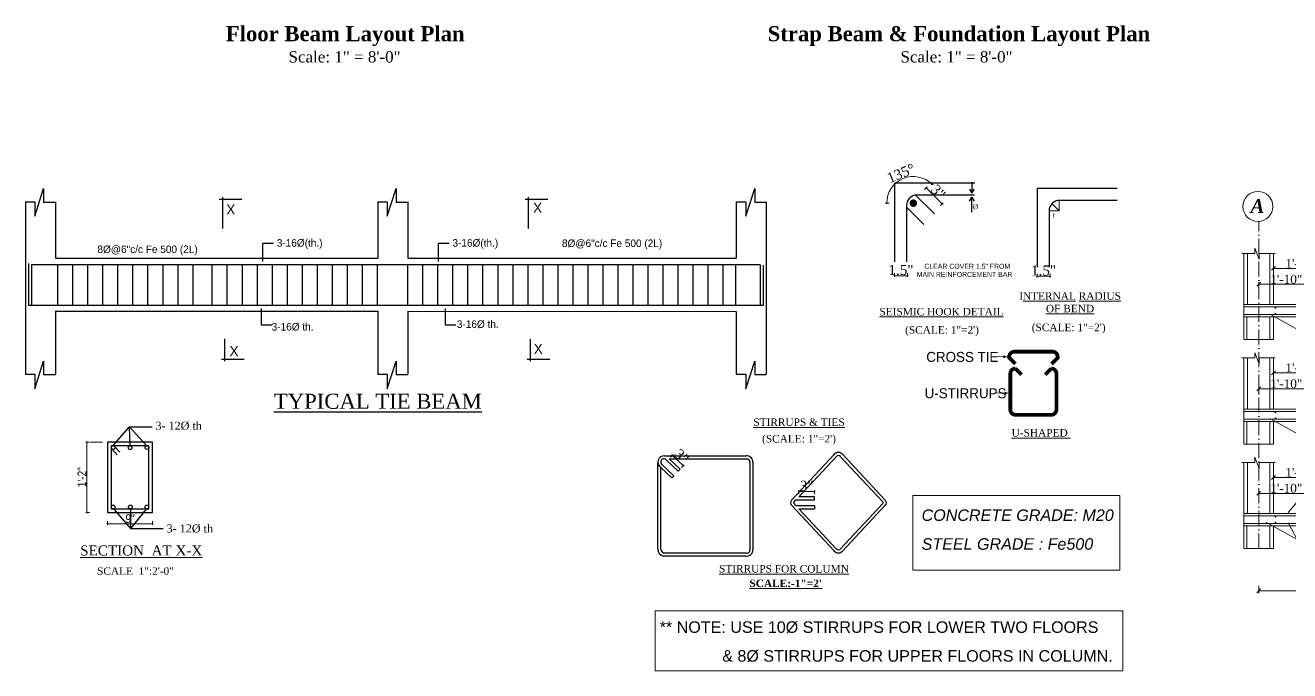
# Model space of a CAD drawing. Header units: inches. Extents: x 2681 to 17714, y 9074 to 11852.
# Drawn here: x 6867 to 7877, y 10131 to 10646 of the extents above; entities that cross this region are included whole.
import ezdxf
from ezdxf.enums import TextEntityAlignment as Align

# ---------------------------------------------------------------- set-up
doc = ezdxf.new("R2010")
doc.units = ezdxf.units.IN
doc.header["$MEASUREMENT"] = 0
doc.linetypes.add('ACAD_ISO10W100', pattern=[18, 12, -3, 0, -3])
for name, color, linetype, lineweight in [('1', 7, 'Continuous', 13), ('18', 20, 'Continuous', 15), ('A-Gridtag', 2, 'Continuous', 13), ('ar', 84, 'Continuous', 5), ('basic', 44, 'Continuous', 5), ('CL', 30, 'ACAD_ISO10W100', 13), ('dim', 172, 'Continuous', 9), ('dimen', 72, 'Continuous', 9), ('DIMENSION', 5, 'Continuous', 13), ('Door+window', 151, 'Continuous', 25), ('hatch', 252, 'Continuous', 0), ('Main Bars', 254, 'Continuous', 30), ('ns_TEXT', 7, 'Continuous', 13), ('REINFORECMENT', 240, 'Continuous', 18), ('SLAB LINE', 47, 'Continuous', 18), ('stirrups', 7, 'Continuous', 25), ('Text', 7, 'Continuous', 13), ('TEXTT', 7, 'Continuous', 25)]:
    doc.layers.add(name, color=color, linetype=linetype, lineweight=lineweight)
doc.layers.add('TIE', color=240, linetype='Continuous')
doc.styles.add('2 INCH', font='times.ttf', dxfattribs={"width": 0.8, "height": 6})
doc.styles.add('Attic', font='ARIALN.TTF')
doc.styles.add('samar', font='times.ttf')
doc.styles.get("Standard").update_dxf_attribs({"font": 'arial.ttf'})
doc.styles.add('Text', font='BKANT.TTF', dxfattribs={"height": 8})
doc.dimstyles.new('1-24in96', dxfattribs={"dimtxt": 10, "dimasz": 1, "dimexe": 1, "dimexo": 1, "dimgap": 0.5, "dimtad": 1, "dimdec": 0, "dimlfac": 0.25, "dimzin": 3, "dimdsep": 46, "dimlunit": 4, "dimtxsty": 'samar', "dimblk": 'OBLIQUE', "dimcen": 0.09, "dimclrd": 256, "dimclre": 256, "dimadec": 0, "dimazin": 0, "dimtfac": 1, "dimtdec": 0, "dimtix": 1, "dimtmove": 1, "dimatfit": 2, "dimldrblk": 'Arrow 1', "dimfxl": 2, "dimfxlon": 1, "dimtolj": 1, "dimtzin": 0, "dimlwd": 13, "dimlwe": 13, "dimarcsym": 0})
doc.dimstyles.new('1-24in96(SMALL)', dxfattribs={"dimtxt": 8, "dimasz": 1, "dimexe": 1, "dimexo": 1, "dimgap": 0.5, "dimtad": 1, "dimdec": 0, "dimlfac": 0.25, "dimzin": 3, "dimdsep": 46, "dimlunit": 4, "dimtxsty": 'samar', "dimblk": 'OBLIQUE', "dimcen": 0.09, "dimclrd": 256, "dimclre": 256, "dimadec": 0, "dimazin": 0, "dimtfac": 1, "dimtdec": 0, "dimtix": 1, "dimtmove": 1, "dimatfit": 2, "dimldrblk": 'Arrow 1', "dimfxl": 2, "dimfxlon": 1, "dimtolj": 1, "dimtzin": 0, "dimlwd": 13, "dimlwe": 13, "dimarcsym": 0})
doc.dimstyles.new('Attic 1-24in96', dxfattribs={"dimtxt": 7, "dimasz": 1, "dimexe": 1, "dimexo": 1, "dimgap": 0.5, "dimtad": 1, "dimdec": 0, "dimlfac": 0.25, "dimzin": 3, "dimdsep": 46, "dimlunit": 4, "dimtxsty": 'Attic', "dimblk": 'OBLIQUE', "dimcen": 0.09, "dimclrd": 250, "dimclre": 250, "dimadec": 0, "dimazin": 0, "dimtfac": 1, "dimtdec": 0, "dimtix": 1, "dimtmove": 1, "dimatfit": 2, "dimldrblk": 'Arrow 1', "dimfxl": 2, "dimfxlon": 1, "dimtolj": 1, "dimtzin": 0, "dimlwd": 13, "dimlwe": 13, "dimarcsym": 0})
doc.dimstyles.new('Attic 1-48in96', dxfattribs={"dimtxt": 7, "dimasz": 3, "dimexe": 2, "dimexo": 1, "dimgap": 0.5, "dimtad": 1, "dimdec": 0, "dimlfac": 0.5, "dimzin": 3, "dimdsep": 46, "dimlunit": 4, "dimtxsty": 'samar', "dimblk": 'OBLIQUE', "dimcen": 0.09, "dimclrd": 1, "dimclre": 1, "dimadec": 0, "dimazin": 0, "dimtfac": 1, "dimtdec": 0, "dimtix": 1, "dimtmove": 1, "dimatfit": 2, "dimldrblk": 'Arrow 1', "dimfxl": 4, "dimfxlon": 1, "dimtolj": 1, "dimtzin": 0, "dimlwd": 13, "dimlwe": 13, "dimarcsym": 0})
doc.dimstyles.get("Standard").update_dxf_attribs({"dimtxt": 12, "dimasz": 0.18, "dimexe": 6, "dimexo": 6, "dimgap": 6, "dimtad": 0, "dimtih": 1, "dimtoh": 1, "dimdec": 0, "dimzin": 0, "dimdsep": 46, "dimlunit": 3, "dimtxsty": 'Standard', "dimcen": 0.09, "dimadec": 0, "dimazin": 0, "dimtfac": 1, "dimtdec": 0, "dimtofl": 0, "dimtmove": 0, "dimatfit": 3, "dimfxl": 1, "dimtolj": 1, "dimtzin": 0, "dimarcsym": 0})

# ---------------------------------------------------------------- blocks, each defined once
blk = doc.blocks.new('_OBLIQUE')
at = {"color": 0, "linetype": 'ByBlock'}
blk.add_line((-0.5, -0.5), (0.5, 0.5), dxfattribs=at)
blk = doc.blocks.new('*D165')
at = {"layer": 'Defpoints', "color": 0, "ltscale": 0.1, "transparency": 16777216}
for p in [(6932.8, 10257.2), (6968.8, 10257.2), (6968.8, 10248.3)]:
    blk.add_point(p, dxfattribs=at)
at = {"layer": 'dimen', "color": 250, "lineweight": 13, "ltscale": 0.1, "transparency": 16777216}
for p, q in [((6932.8, 10250.3), (6932.8, 10247.3)), ((6932.8, 10248.3), (6968.8, 10248.3)), ((6968.8, 10250.3), (6968.8, 10247.3))]:
    blk.add_line(p, q, dxfattribs=at)
at = {"layer": 'dimen', "color": 250, "lineweight": 13, "ltscale": 0.1, "transparency": 16777216, "rotation": 180}
blk.add_blockref('_OBLIQUE', (6932.8, 10248.3), dxfattribs=at)
at = {"layer": 'dimen', "color": 250, "lineweight": 13, "ltscale": 0.1, "transparency": 16777216}
blk.add_blockref('_OBLIQUE', (6968.8, 10248.3), dxfattribs=at)
at = {"layer": 'dimen', "color": 0, "lineweight": 50, "ltscale": 0.1, "transparency": 16777216, "insert": (6950.8, 10252.3), "char_height": 7, "attachment_point": 5, "style": 'Attic'}
blk.add_mtext('\\A1;9"', dxfattribs=at)
blk = doc.blocks.new('Arrow 1')
at = {"layer": 'TEXTT'}
blk.add_hatch(color=256, dxfattribs=at).paths.add_polyline_path([(-1.01, 0.42), (-1.01, -0.42), (-0.01, 0)])
blk = doc.blocks.new('*D166')
at = {"layer": 'Defpoints', "color": 0, "ltscale": 0.1, "transparency": 16777216}
for p in [(6922.4, 10313.5), (6916.3, 10257.2), (6932.8, 10257.2)]:
    blk.add_point(p, dxfattribs=at)
at = {"layer": 'dimen', "color": 250, "lineweight": 13, "ltscale": 0.1, "transparency": 16777216}
for p, q in [((6918.3, 10313.5), (6915.3, 10313.5)), ((6916.3, 10313.5), (6916.3, 10257.2)), ((6918.3, 10257.2), (6915.3, 10257.2))]:
    blk.add_line(p, q, dxfattribs=at)
for p, rotation in [((6916.3, 10313.5), 90), ((6916.3, 10257.2), 270)]:
    blk.add_blockref('_OBLIQUE', p, dxfattribs=dict(at, rotation=rotation))
at = {"layer": 'dimen', "color": 0, "lineweight": 50, "ltscale": 0.1, "transparency": 16777216, "insert": (6912.3, 10285.4), "char_height": 7, "attachment_point": 5, "rotation": 90, "style": 'Attic'}
blk.add_mtext('\\A1;1\'-2"', dxfattribs=at)
blk = doc.blocks.new('*D168')
at = {"layer": 'Defpoints', "color": 0, "transparency": 16777216}
for p in [(7909, 10285.2), (7864.5, 10254.5), (7909, 10254.5)]:
    blk.add_point(p, dxfattribs=at)
at = {"layer": 'dimen', "color": 1, "lineweight": 13, "transparency": 16777216}
for p, q in [((7864.5, 10281.2), (7864.5, 10287.2)), ((7909, 10281.2), (7909, 10287.2)), ((7864.5, 10285.2), (7909, 10285.2))]:
    blk.add_line(p, q, dxfattribs=at)
at = {"layer": 'dimen', "color": 1, "lineweight": 13, "transparency": 16777216, "xscale": 3, "yscale": 3, "zscale": 3, "rotation": 180}
blk.add_blockref('_OBLIQUE', (7864.5, 10285.2), dxfattribs=at)
at = {"layer": 'dimen', "color": 1, "lineweight": 13, "transparency": 16777216, "xscale": 3, "yscale": 3, "zscale": 3}
blk.add_blockref('_OBLIQUE', (7909, 10285.2), dxfattribs=at)
at = {"layer": 'dimen', "color": 0, "transparency": 16777216, "insert": (7886.8, 10289.3), "char_height": 7, "attachment_point": 5, "style": 'samar'}
blk.add_mtext('\\A1;1\'-10"', dxfattribs=at)
blk = doc.blocks.new('*D169')
at = {"layer": 'Defpoints', "color": 0, "transparency": 16777216}
for p in [(7896.6, 10272.5), (7852.7, 10248.4), (7896.6, 10248.4)]:
    blk.add_point(p, dxfattribs=at)
at = {"layer": 'dimen', "color": 1, "lineweight": 13, "transparency": 16777216}
for p, q in [((7852.7, 10268.5), (7852.7, 10274.5)), ((7852.7, 10272.5), (7896.6, 10272.5)), ((7896.6, 10268.5), (7896.6, 10274.5))]:
    blk.add_line(p, q, dxfattribs=at)
at = {"layer": 'dimen', "color": 1, "lineweight": 13, "transparency": 16777216, "xscale": 3, "yscale": 3, "zscale": 3, "rotation": 180}
blk.add_blockref('_OBLIQUE', (7852.7, 10272.5), dxfattribs=at)
at = {"layer": 'dimen', "color": 1, "lineweight": 13, "transparency": 16777216, "xscale": 3, "yscale": 3, "zscale": 3}
blk.add_blockref('_OBLIQUE', (7896.6, 10272.5), dxfattribs=at)
at = {"layer": 'dimen', "color": 0, "transparency": 16777216, "insert": (7874.7, 10276.6), "char_height": 7, "attachment_point": 5, "style": 'samar'}
blk.add_mtext('\\A1;1\'-10"', dxfattribs=at)
blk = doc.blocks.new('*D186')
at = {"layer": 'Defpoints', "color": 0, "transparency": 16777216}
for p in [(7909, 10368.7), (7864.5, 10337.9), (7909, 10337.9)]:
    blk.add_point(p, dxfattribs=at)
at = {"layer": 'dimen', "color": 1, "lineweight": 13, "transparency": 16777216}
for p, q in [((7864.5, 10364.7), (7864.5, 10370.7)), ((7864.5, 10368.7), (7909, 10368.7)), ((7909, 10364.7), (7909, 10370.7))]:
    blk.add_line(p, q, dxfattribs=at)
at = {"layer": 'dimen', "color": 1, "lineweight": 13, "transparency": 16777216, "xscale": 3, "yscale": 3, "zscale": 3, "rotation": 180}
blk.add_blockref('_OBLIQUE', (7864.5, 10368.7), dxfattribs=at)
at = {"layer": 'dimen', "color": 1, "lineweight": 13, "transparency": 16777216, "xscale": 3, "yscale": 3, "zscale": 3}
blk.add_blockref('_OBLIQUE', (7909, 10368.7), dxfattribs=at)
at = {"layer": 'dimen', "color": 0, "transparency": 16777216, "insert": (7886.8, 10372.8), "char_height": 7, "attachment_point": 5, "style": 'samar'}
blk.add_mtext('\\A1;1\'-10"', dxfattribs=at)
blk = doc.blocks.new('*D187')
at = {"layer": 'Defpoints', "color": 0, "transparency": 16777216}
for p in [(7896.6, 10356), (7852.7, 10331.9), (7896.6, 10331.9)]:
    blk.add_point(p, dxfattribs=at)
at = {"layer": 'dimen', "color": 1, "lineweight": 13, "transparency": 16777216}
for p, q in [((7852.7, 10352), (7852.7, 10358)), ((7896.6, 10352), (7896.6, 10358)), ((7852.7, 10356), (7896.6, 10356))]:
    blk.add_line(p, q, dxfattribs=at)
at = {"layer": 'dimen', "color": 1, "lineweight": 13, "transparency": 16777216, "xscale": 3, "yscale": 3, "zscale": 3, "rotation": 180}
blk.add_blockref('_OBLIQUE', (7852.7, 10356), dxfattribs=at)
at = {"layer": 'dimen', "color": 1, "lineweight": 13, "transparency": 16777216, "xscale": 3, "yscale": 3, "zscale": 3}
blk.add_blockref('_OBLIQUE', (7896.6, 10356), dxfattribs=at)
at = {"layer": 'dimen', "color": 0, "transparency": 16777216, "insert": (7874.7, 10360.1), "char_height": 7, "attachment_point": 5, "style": 'samar'}
blk.add_mtext('\\A1;1\'-10"', dxfattribs=at)
blk = doc.blocks.new('*D341')
at = {"layer": 'Defpoints', "color": 0, "transparency": 16777216}
for p in [(7852.7, 10228.5), (8131.8, 10228.5), (7852.7, 10194.7)]:
    blk.add_point(p, dxfattribs=at)
at = {"layer": 'dimen', "color": 1, "lineweight": 13, "transparency": 16777216}
for p, q in [((7852.7, 10198.7), (7852.7, 10192.7)), ((8131.8, 10198.7), (8131.8, 10192.7)), ((8131.8, 10194.7), (7852.7, 10194.7))]:
    blk.add_line(p, q, dxfattribs=at)
at = {"layer": 'dimen', "color": 1, "lineweight": 13, "transparency": 16777216, "xscale": 3, "yscale": 3, "zscale": 3, "rotation": 180}
blk.add_blockref('_OBLIQUE', (7852.7, 10194.7), dxfattribs=at)
at = {"layer": 'dimen', "color": 1, "lineweight": 13, "transparency": 16777216, "xscale": 3, "yscale": 3, "zscale": 3}
blk.add_blockref('_OBLIQUE', (8131.8, 10194.7), dxfattribs=at)
at = {"layer": 'dimen', "color": 0, "transparency": 16777216, "insert": (7992.3, 10198.8), "char_height": 7, "attachment_point": 5, "style": 'samar'}
blk.add_mtext('\\A1;11\'-8"', dxfattribs=at)
blk = doc.blocks.new('*D196')
at = {"layer": 'Defpoints', "color": 0, "transparency": 16777216}
for p in [(7909, 10452.2), (7864.5, 10421.4), (7909, 10421.4)]:
    blk.add_point(p, dxfattribs=at)
at = {"layer": 'dimen', "color": 1, "lineweight": 13, "transparency": 16777216}
for p, q in [((7864.5, 10448.2), (7864.5, 10454.2)), ((7864.5, 10452.2), (7909, 10452.2)), ((7909, 10448.2), (7909, 10454.2))]:
    blk.add_line(p, q, dxfattribs=at)
at = {"layer": 'dimen', "color": 1, "lineweight": 13, "transparency": 16777216, "xscale": 3, "yscale": 3, "zscale": 3, "rotation": 180}
blk.add_blockref('_OBLIQUE', (7864.5, 10452.2), dxfattribs=at)
at = {"layer": 'dimen', "color": 1, "lineweight": 13, "transparency": 16777216, "xscale": 3, "yscale": 3, "zscale": 3}
blk.add_blockref('_OBLIQUE', (7909, 10452.2), dxfattribs=at)
at = {"layer": 'dimen', "color": 0, "transparency": 16777216, "insert": (7886.8, 10456.2), "char_height": 7, "attachment_point": 5, "style": 'samar'}
blk.add_mtext('\\A1;1\'-10"', dxfattribs=at)
blk = doc.blocks.new('*D197')
at = {"layer": 'Defpoints', "color": 0, "transparency": 16777216}
for p in [(7896.6, 10439.5), (7852.7, 10415.3), (7896.6, 10415.3)]:
    blk.add_point(p, dxfattribs=at)
at = {"layer": 'dimen', "color": 1, "lineweight": 13, "transparency": 16777216}
for p, q in [((7852.7, 10435.5), (7852.7, 10441.5)), ((7852.7, 10439.5), (7896.6, 10439.5)), ((7896.6, 10435.5), (7896.6, 10441.5))]:
    blk.add_line(p, q, dxfattribs=at)
at = {"layer": 'dimen', "color": 1, "lineweight": 13, "transparency": 16777216, "xscale": 3, "yscale": 3, "zscale": 3, "rotation": 180}
blk.add_blockref('_OBLIQUE', (7852.7, 10439.5), dxfattribs=at)
at = {"layer": 'dimen', "color": 1, "lineweight": 13, "transparency": 16777216, "xscale": 3, "yscale": 3, "zscale": 3}
blk.add_blockref('_OBLIQUE', (7896.6, 10439.5), dxfattribs=at)
at = {"layer": 'dimen', "color": 0, "transparency": 16777216, "insert": (7874.7, 10443.5), "char_height": 7, "attachment_point": 5, "style": 'samar'}
blk.add_mtext('\\A1;1\'-10"', dxfattribs=at)
blk = doc.blocks.new('*D373')
at = {"layer": 'Defpoints', "color": 0, "transparency": 16777216}
for p in [(7561.6, 10457.5), (7572, 10457.4), (7572, 10446.4)]:
    blk.add_point(p, dxfattribs=at)
at = {"layer": 'DIMENSION', "lineweight": 13, "transparency": 16777216}
for p, q in [((7561.6, 10448.4), (7561.6, 10445.4)), ((7572, 10448.4), (7572, 10445.4)), ((7561.6, 10446.4), (7572, 10446.4))]:
    blk.add_line(p, q, dxfattribs=at)
at = {"layer": 'DIMENSION', "lineweight": 13, "transparency": 16777216, "rotation": 180}
blk.add_blockref('_OBLIQUE', (7561.6, 10446.4), dxfattribs=at)
at = {"layer": 'DIMENSION', "lineweight": 13, "transparency": 16777216}
blk.add_blockref('_OBLIQUE', (7572, 10446.4), dxfattribs=at)
at = {"layer": 'DIMENSION', "color": 0, "transparency": 16777216, "insert": (7566.8, 10450.9), "char_height": 8, "attachment_point": 5, "style": 'samar'}
blk.add_mtext('\\A1;1.5"', dxfattribs=at)
blk = doc.blocks.new('*D374')
at = {"layer": 'Defpoints', "color": 0, "transparency": 16777216}
for p in [(7599.8, 10503.8), (7561.5, 10491), (7574.2, 10478.3)]:
    blk.add_point(p, dxfattribs=at)
at = {"layer": 'DIMENSION', "lineweight": 13, "transparency": 16777216}
for p, q in [((7585.6, 10515.2), (7587.8, 10517.3)), ((7587, 10516.6), (7599.8, 10503.8)), ((7598.4, 10502.4), (7600.5, 10504.6))]:
    blk.add_line(p, q, dxfattribs=at)
for p, rotation in [((7587, 10516.6), 135), ((7599.8, 10503.8), 315)]:
    blk.add_blockref('_OBLIQUE', p, dxfattribs=dict(at, rotation=rotation))
at = {"layer": 'DIMENSION', "color": 0, "transparency": 16777216, "insert": (7596.6, 10513.4), "char_height": 8, "attachment_point": 5, "rotation": 315, "style": 'samar'}
blk.add_mtext('\\A1;3"', dxfattribs=at)
blk = doc.blocks.new('*D375')
at = {"layer": 'Defpoints', "color": 0, "transparency": 16777216}
for p in [(7576.7, 10525.6), (7592.8, 10520.4), (7575.5, 10504.3), (7576.7, 10504.3), (7579.4, 10507)]:
    blk.add_point(p, dxfattribs=at)
at = {"layer": 'DIMENSION', "lineweight": 13, "transparency": 16777216}
blk.add_line((7557.4, 10504.3), (7554.4, 10504.3), dxfattribs=at)
blk.add_arc((7576.7, 10504.3), 21.3, 45, 180, dxfattribs=at)
for p, rotation in [((7591.7, 10519.3), 315.0000000001247), ((7555.4, 10504.3), 269.9999999999786)]:
    blk.add_blockref('_OBLIQUE', p, dxfattribs=dict(at, rotation=rotation))
at = {"layer": 'DIMENSION', "color": 0, "transparency": 16777216, "insert": (7566.8, 10528.2), "char_height": 8, "attachment_point": 5, "rotation": 22.5, "style": 'samar'}
blk.add_mtext('\\A1;135%%d', dxfattribs=at)
blk = doc.blocks.new('*D376')
at = {"layer": 'Defpoints', "color": 0, "transparency": 16777216}
for p in [(7675.5, 10453.1), (7685.9, 10453.1), (7685.9, 10445.9)]:
    blk.add_point(p, dxfattribs=at)
at = {"layer": 'DIMENSION', "lineweight": 13, "transparency": 16777216}
for p, q in [((7675.5, 10447.9), (7675.5, 10444.9)), ((7685.9, 10447.9), (7685.9, 10444.9)), ((7675.5, 10445.9), (7685.9, 10445.9))]:
    blk.add_line(p, q, dxfattribs=at)
at = {"layer": 'DIMENSION', "lineweight": 13, "transparency": 16777216, "rotation": 180}
blk.add_blockref('_OBLIQUE', (7675.5, 10445.9), dxfattribs=at)
at = {"layer": 'DIMENSION', "lineweight": 13, "transparency": 16777216}
blk.add_blockref('_OBLIQUE', (7685.9, 10445.9), dxfattribs=at)
at = {"layer": 'DIMENSION', "color": 0, "transparency": 16777216, "insert": (7680.7, 10450.5), "char_height": 8, "attachment_point": 5, "style": 'samar'}
blk.add_mtext('\\A1;1.5"', dxfattribs=at)
blk = doc.blocks.new('*D377')
at = {"layer": 'Defpoints', "color": 0, "transparency": 16777216}
for p in [(7384, 10303), (7374.9, 10293.3), (7383.8, 10284.9)]:
    blk.add_point(p, dxfattribs=at)
at = {"layer": 'DIMENSION', "lineweight": 13, "transparency": 16777216}
for p, q in [((7382.6, 10301.5), (7384.7, 10303.7)), ((7392.9, 10294.6), (7384, 10303)), ((7391.5, 10293.1), (7393.6, 10295.3))]:
    blk.add_line(p, q, dxfattribs=at)
for p, rotation in [((7384, 10303), 136.7547202141925), ((7392.9, 10294.6), 316.7547202141925)]:
    blk.add_blockref('_OBLIQUE', p, dxfattribs=dict(at, rotation=rotation))
at = {"layer": 'DIMENSION', "color": 0, "transparency": 16777216, "insert": (7391.6, 10302.1), "char_height": 8, "attachment_point": 5, "rotation": 316.7547, "style": 'samar'}
blk.add_mtext('\\A1;3"', dxfattribs=at)
blk = doc.blocks.new('*D378')
at = {"layer": 'Defpoints', "color": 0, "transparency": 16777216}
for p in [(7485.2, 10274), (7485.2, 10269.7), (7497.7, 10270.5)]:
    blk.add_point(p, dxfattribs=at)
at = {"layer": 'DIMENSION', "lineweight": 13, "transparency": 16777216}
for p, q in [((7485.2, 10272), (7485.2, 10275)), ((7497.7, 10274), (7485.2, 10274)), ((7497.7, 10272), (7497.7, 10275))]:
    blk.add_line(p, q, dxfattribs=at)
at = {"layer": 'DIMENSION', "lineweight": 13, "transparency": 16777216, "rotation": 180}
blk.add_blockref('_OBLIQUE', (7485.2, 10274), dxfattribs=at)
at = {"layer": 'DIMENSION', "lineweight": 13, "transparency": 16777216}
blk.add_blockref('_OBLIQUE', (7497.7, 10274), dxfattribs=at)
at = {"layer": 'DIMENSION', "color": 0, "transparency": 16777216, "insert": (7491.5, 10278.5), "char_height": 8, "attachment_point": 5, "style": 'samar'}
blk.add_mtext('\\A1;3"', dxfattribs=at)

msp = doc.modelspace()

# ---------------------------------------------------------------- linework, layer by layer
at = {"ltscale": 10}
for p, q in [((7623.4, 10521.2), (7623.4, 10512.4)), ((7623.4, 10497.1), (7623.4, 10509.1))]:
    msp.add_line(p, q, dxfattribs=at)
at = {"lineweight": 30, "ltscale": 0.1}
for p, q in [((6965.8, 10310.5), (6935.8, 10310.5)), ((6935.8, 10310.5), (6935.8, 10260.2)), ((6936.3, 10308), (6940.4, 10303.2)), ((6938.4, 10310), (6942.6, 10305.3)), ((6965.8, 10260.2), (6965.8, 10310.5)), ((6935.8, 10260.2), (6965.8, 10260.2))]:
    msp.add_line(p, q, dxfattribs=at)
for points in [[(7625.7, 10520.4), (7561.6, 10520.4), (7561.6, 10457.5)], [(7739.6, 10516.1), (7675.5, 10516.1), (7675.5, 10453.1)], [(6968.8, 10313.5), (6932.8, 10313.5)], [(6932.8, 10313.5), (6932.8, 10257.2), (6968.8, 10257.2), (6968.8, 10313.5)]]:
    msp.add_lwpolyline(points)
at = {"lineweight": 30, "ltscale": 10}
for points in [[(7625.6, 10510.8, 0.011754), (7625.2, 10510.8), (7579.6, 10510.8, 0.414214), (7571.2, 10502.4), (7571.2, 10457.4, 0.414214)], [(7739.5, 10506.4, 0.011754), (7739.1, 10506.5), (7693.5, 10506.5, 0.414214), (7685.1, 10498.1), (7685.1, 10453.1, 0.414214)]]:
    msp.add_lwpolyline(points, format="xyb", dxfattribs=at)
for points in [[(7578.5, 10510.7), (7593.5, 10495.7)], [(7570.9, 10501.4), (7585.1, 10487.3)]]:
    msp.add_lwpolyline(points, dxfattribs=at)
at = {"ltscale": 10}
for points in [[(7621.6, 10515.6), (7623.4, 10512.4), (7625.2, 10515.6)], [(7621.6, 10506), (7623.4, 10509.1), (7625.2, 10506)]]:
    msp.add_lwpolyline(points, dxfattribs=at)
at = {"const_width": 3}
msp.add_lwpolyline([(7575.2, 10504.3, 1), (7578.2, 10504.3, 1)], format="xyb", close=True, dxfattribs=at)
at = {"lineweight": 30, "ltscale": 10, "const_width": 3}
for points in [[(7687.1, 10375.9), (7692, 10380.8), (7692, 10381.6, 0.414214), (7687.9, 10385.7), (7657.3, 10385.7, 0.414214), (7653.3, 10381.6), (7653.3, 10380.8), (7658.2, 10375.9)], [(7682.1, 10367.3), (7687, 10372.2, -0.414214), (7691, 10368.2), (7691, 10339.4, -0.414214), (7687, 10335.3), (7658.2, 10335.3, -0.414214), (7654.2, 10339.4), (7654.2, 10368.2, -0.414214), (7658.2, 10372.2), (7663.1, 10367.3)]]:
    msp.add_lwpolyline(points, format="xyb", dxfattribs=at)
for centre in [(6937.3, 10309.1), (6950.8, 10309), (6964.3, 10309.1), (6937.3, 10261.6), (6951, 10261.7), (6964.2, 10261.6)]:
    msp.add_circle(centre, 1.5)
at = {"layer": '18', "lineweight": -3}
for p, q in [((6874.6, 10493.8), (6881.7, 10515.9)), ((6881.7, 10515.9), (6881.7, 10505.2)), ((7156.3, 10493.8), (7163.4, 10515.9)), ((7163.4, 10515.9), (7163.4, 10505.2)), ((7442.7, 10493.8), (7449.9, 10515.9)), ((7449.9, 10515.9), (7449.9, 10505.2)), ((6867.1, 10505.4), (6867.1, 10367.7)), ((6867.1, 10505.4), (6874.6, 10505.4)), ((6874.6, 10505.4), (6874.6, 10493.8)), ((6881.7, 10505.2), (6891.1, 10505.2)), ((6891.1, 10505.4), (6891.1, 10460.3)), ((7148.7, 10505.4), (7148.7, 10460.3)), ((7148.7, 10505.4), (7156.3, 10505.4)), ((7156.3, 10505.4), (7156.3, 10493.8)), ((7163.4, 10505.2), (7172.7, 10505.2)), ((7172.7, 10505.4), (7172.7, 10460.3)), ((7435.2, 10505.4), (7435.2, 10460.3)), ((7435.2, 10505.4), (7442.7, 10505.4)), ((7442.7, 10505.4), (7442.7, 10493.8)), ((7449.9, 10505.2), (7459.2, 10505.2)), ((7459.2, 10505.4), (7459.2, 10367.7)), ((6891.1, 10460.3), (7148.7, 10460.3)), ((7172.7, 10460.3), (7435.2, 10460.3)), ((6891.1, 10418.1), (6891.1, 10367.7)), ((6891.1, 10418.1), (7148.7, 10418.1)), ((7148.7, 10418.1), (7148.7, 10367.7)), ((7172.7, 10418.1), (7435.2, 10417.9)), ((7172.7, 10418.1), (7172.7, 10367.7)), ((7435.2, 10417.9), (7435.2, 10367.7)), ((6874.6, 10356.1), (6881.7, 10378.2)), ((6881.7, 10378.2), (6881.7, 10367.5)), ((7156.3, 10356.1), (7163.4, 10378.2)), ((7163.4, 10378.2), (7163.4, 10367.5)), ((7442.7, 10356.1), (7449.9, 10378.2)), ((7449.9, 10378.2), (7449.9, 10367.5)), ((6867.1, 10367.7), (6874.6, 10367.7)), ((6874.6, 10367.7), (6874.6, 10356.1)), ((6881.7, 10367.5), (6891.1, 10367.5)), ((7148.7, 10367.7), (7156.3, 10367.7)), ((7156.3, 10367.7), (7156.3, 10356.1)), ((7163.4, 10367.5), (7172.7, 10367.5)), ((7435.2, 10367.7), (7442.7, 10367.7)), ((7442.7, 10367.7), (7442.7, 10356.1)), ((7449.9, 10367.5), (7459.2, 10367.5))]:
    msp.add_line(p, q, dxfattribs=at)
at = {"layer": 'A-Gridtag', "color": 1}
msp.add_circle((7852, 10501.7), 12, dxfattribs=at)
at = {"layer": 'ar', "ltscale": 0.2}
msp.add_lwpolyline([(7576.3, 10270.9), (7741.8, 10270.9), (7741.8, 10211.2), (7576.3, 10211.2)], close=True, dxfattribs=at)
at = {"layer": 'basic', "ltscale": 1000}
msp.add_lwpolyline([(7370.3, 10178.8), (7744.1, 10178.8), (7744.1, 10130.9), (7370.3, 10130.9)], close=True, dxfattribs=at)
at = {"layer": 'CL'}
msp.add_line((7852.7, 10228.5), (7852.7, 10489.7), dxfattribs=at)
at = {"layer": 'dim', "lineweight": 13}
msp.add_line((6928.8, 10313.5), (6919.2, 10313.5), dxfattribs=at)
at = {"layer": 'dim', "ltscale": 5}
for points in [[(7839.3, 10464.2), (7849.5, 10464.2), (7849.5, 10468.4), (7853, 10459.5), (7853, 10464.2), (7865.7, 10464.2)], [(7839.3, 10380.7), (7849.5, 10380.7), (7849.5, 10384.9), (7853, 10376), (7853, 10380.7), (7865.7, 10380.7)], [(7839.3, 10297.2), (7849.5, 10297.2), (7849.5, 10301.4), (7853, 10292.5), (7853, 10297.2), (7865.7, 10297.2)]]:
    msp.add_lwpolyline(points, dxfattribs=at)
at = {"layer": 'DIMENSION'}
for p, q in [((7693.3, 10498.1), (7684.9, 10498.1)), ((7687.3, 10504), (7693.3, 10498.1)), ((7693.3, 10498.1), (7693.3, 10506.5))]:
    msp.add_line(p, q, dxfattribs=at)
at = {"layer": 'Door+window', "lineweight": -3}
for p, q in [((7024.6, 10509.1), (7024.6, 10484.2)), ((7268.9, 10509.1), (7268.9, 10484.1)), ((7022.1, 10507.5), (7040.1, 10507.5)), ((7266.4, 10507.5), (7284.5, 10507.5)), ((7026.4, 10378.2), (7026.4, 10395.9)), ((7270.7, 10378.1), (7270.7, 10395.8)), ((7023.9, 10379.7), (7041.9, 10379.7)), ((7268.2, 10379.7), (7286.2, 10379.7))]:
    msp.add_line(p, q, dxfattribs=at)
at = {"layer": 'hatch', "ltscale": 0.5, "elevation": -414.3}
for points in [[(7862.7, 10415.2), (7886.7, 10401.9), (7924.7, 10401.9)], [(7862.7, 10331.7), (7886.7, 10318.5), (7924.7, 10318.5)], [(7876.3, 10257.3), (7887.7, 10270.7), (7915, 10270.7)], [(7859.4, 10249), (7883.4, 10235.7), (7921.4, 10235.7)], [(7876.8, 10248.1), (7883.4, 10235.7)]]:
    msp.add_lwpolyline(points, dxfattribs=at)
at = {"layer": 'hatch', "ltscale": 0.5}
for points in [[(7862.9, 10415.4, -414.3), (7860.9, 10416.1, -414.3), (7862.5, 10414.9, -414.3)], [(7862.9, 10332, -414.3), (7860.9, 10332.6, -414.3), (7862.5, 10331.4, -414.3)], [(7876.1, 10257.5, -414.3), (7875, 10255.7, -414.3), (7876.6, 10257.1, -414.3)], [(7859.6, 10249.3, -414.3), (7857.6, 10249.9, -414.3), (7859.2, 10248.7, -414.3)], [(7877.1, 10248.2, -414.3), (7875.9, 10249.8, -414.3), (7876.5, 10247.9, -414.3)]]:
    msp.add_solid(points, dxfattribs=at)
at = {"layer": 'Main Bars'}
for p, q in [((6869.5, 10456.2), (6869.5, 10422.6)), ((7170.2, 10455), (6871.9, 10455)), ((6871.9, 10455), (6871.9, 10422.3)), ((7454.2, 10455), (7157.2, 10455)), ((7454.2, 10455), (7454.2, 10422.2)), ((7456.7, 10454.9), (7456.7, 10422.6)), ((7167.7, 10422.6), (6869.5, 10422.6)), ((7456.7, 10422.6), (7159.7, 10422.6))]:
    msp.add_line(p, q, dxfattribs=at)
at = {"layer": 'REINFORECMENT'}
for p, q in [((7840.8, 10421.4), (7909.1, 10421.4)), ((8141.6, 10415.3), (7840.8, 10415.3)), ((7840.8, 10337.9), (7909.1, 10337.9)), ((8141.6, 10331.9), (7840.8, 10331.9)), ((7840.8, 10254.5), (7909.1, 10254.5)), ((8141.6, 10248.4), (7840.8, 10248.4))]:
    msp.add_line(p, q, dxfattribs=at)
for centre in [(7866, 10420.9), (7866, 10415.9), (7866, 10337.5), (7866, 10332.4), (7866, 10254), (7866, 10249)]:
    msp.add_circle(centre, 0.4, dxfattribs=at)
at = {"layer": 'SLAB LINE'}
for p, q in [((7840.8, 10423.4), (7840.8, 10464.2)), ((7843.8, 10423.4), (7843.8, 10464.2)), ((7861.5, 10423.4), (7861.5, 10464.2)), ((7864.5, 10464.2), (7864.5, 10423.4)), ((7840.8, 10423.4), (8144, 10423.4)), ((7840.8, 10395.4), (7840.8, 10423.4)), ((7840.8, 10413.4), (8144, 10413.4)), ((7843.3, 10395.4), (7843.3, 10413.4)), ((7843.3, 10395.4), (7843.3, 10413.4)), ((7861.5, 10395.4), (7861.5, 10413.4)), ((7864.5, 10413.4), (7864.5, 10395.4)), ((7864.5, 10413.4), (7864.5, 10395.4)), ((7864.5, 10395.4), (7841, 10395.4)), ((7840.8, 10339.9), (7840.8, 10380.7)), ((7843.8, 10339.9), (7843.8, 10380.7)), ((7861.5, 10339.9), (7861.5, 10380.7)), ((7864.5, 10380.7), (7864.5, 10339.9)), ((7840.8, 10339.9), (8144, 10339.9)), ((7840.8, 10311.9), (7840.8, 10339.9)), ((7840.8, 10329.9), (8144, 10329.9)), ((7843.3, 10311.9), (7843.3, 10329.9)), ((7843.3, 10311.9), (7843.3, 10329.9)), ((7861.5, 10311.9), (7861.5, 10329.9)), ((7864.5, 10329.9), (7864.5, 10311.9)), ((7864.5, 10329.9), (7864.5, 10311.9)), ((7864.5, 10311.9), (7841, 10311.9)), ((7840.8, 10256.5), (7840.8, 10297.2)), ((7843.8, 10256.5), (7843.8, 10297.2)), ((7861.5, 10256.5), (7861.5, 10297.2)), ((7864.5, 10297.2), (7864.5, 10256.5)), ((7840.8, 10256.5), (8144, 10256.5)), ((7840.8, 10228.5), (7840.8, 10256.5)), ((7840.8, 10246.5), (8144, 10246.5)), ((7843.3, 10228.5), (7843.3, 10246.5)), ((7843.3, 10228.5), (7843.3, 10246.5)), ((7861.5, 10228.5), (7861.5, 10246.5)), ((7864.5, 10246.5), (7864.5, 10228.5)), ((7864.5, 10246.5), (7864.5, 10228.5)), ((7864.5, 10228.5), (7841, 10228.5))]:
    msp.add_line(p, q, dxfattribs=at)
at = {"layer": 'stirrups', "lineweight": -3}
for p, q in [((6893.1, 10422.6), (6893.1, 10455)), ((6905.1, 10422.6), (6905.1, 10455)), ((6917.1, 10422.6), (6917.1, 10455)), ((6929.1, 10422.6), (6929.1, 10455)), ((6941.1, 10422.6), (6941.1, 10455)), ((6953.1, 10422.6), (6953.1, 10455)), ((6965.1, 10422.6), (6965.1, 10455)), ((6977.1, 10422.6), (6977.1, 10455)), ((6989.1, 10422.6), (6989.1, 10455)), ((7001.1, 10422.6), (7001.1, 10455)), ((7016.5, 10422.6), (7016.5, 10455)), ((7028.5, 10422.6), (7028.5, 10455)), ((7040.5, 10422.6), (7040.5, 10455)), ((7052.5, 10422.6), (7052.5, 10455)), ((7064.5, 10422.6), (7064.5, 10455)), ((7076.5, 10422.6), (7076.5, 10455)), ((7088.5, 10422.6), (7088.5, 10455)), ((7100.5, 10422.6), (7100.5, 10455)), ((7112.5, 10422.6), (7112.5, 10455)), ((7124.5, 10422.6), (7124.5, 10455)), ((7136.5, 10422.6), (7136.5, 10455)), ((7148.5, 10422.6), (7148.5, 10455)), ((7172.8, 10422.6), (7172.8, 10455)), ((7184.8, 10422.6), (7184.8, 10455)), ((7196.8, 10422.6), (7196.8, 10455)), ((7208.8, 10422.6), (7208.8, 10455)), ((7220.8, 10422.6), (7220.8, 10455)), ((7232.8, 10422.6), (7232.8, 10455)), ((7244.8, 10422.6), (7244.8, 10455)), ((7256.8, 10422.6), (7256.8, 10455)), ((7268.8, 10422.6), (7268.8, 10455)), ((7280.8, 10422.6), (7280.8, 10455)), ((7292.8, 10422.6), (7292.8, 10455)), ((7304.8, 10422.6), (7304.8, 10455)), ((7316.8, 10422.6), (7316.8, 10455)), ((7328.8, 10422.6), (7328.8, 10455)), ((7340.8, 10422.6), (7340.8, 10455)), ((7352.8, 10422.6), (7352.8, 10455)), ((7364.8, 10422.6), (7364.8, 10455)), ((7376.8, 10422.6), (7376.8, 10455)), ((7388.8, 10422.6), (7388.8, 10455)), ((7400.8, 10422.6), (7400.8, 10455)), ((7412.8, 10422.6), (7412.8, 10455)), ((7424.8, 10422.6), (7424.8, 10455)), ((7434.9, 10422.6), (7434.9, 10455))]:
    msp.add_line(p, q, dxfattribs=at)
at = {"layer": 'stirrups'}
for p, q in [((7375.5, 10295.9), (7385.3, 10286.6)), ((7377.9, 10302.4), (7443.1, 10302.4)), ((7379.4, 10299), (7388.8, 10290.2)), ((7381.6, 10300), (7390.3, 10291.8)), ((7381.6, 10300), (7444, 10300)), ((7446.1, 10297.8), (7446.1, 10227.1)), ((7374.9, 10293.3), (7383.8, 10284.9)), ((7374.9, 10227.7), (7374.9, 10293.3)), ((7383.8, 10284.9), (7385.3, 10286.6)), ((7388.8, 10290.2), (7390.3, 10291.8)), ((7497.7, 10267.3), (7497.7, 10269.7)), ((7482.9, 10262.8), (7497.7, 10262.8)), ((7497.7, 10262.8), (7497.7, 10260.3)), ((7442.9, 10222.4), (7377, 10222.4)), ((7443.1, 10224.8), (7377.2, 10224.8))]:
    msp.add_line(p, q, dxfattribs=at)
for points in [[(7372.5, 10228), (7372.5, 10297)], [(7448.5, 10297.9), (7448.5, 10227.7)]]:
    msp.add_lwpolyline(points, dxfattribs=at)
msp.add_lwpolyline([(7479.4, 10267.1), (7513.4, 10303.5, -0.563751), (7520.3, 10303.5), (7554.3, 10267.1, -0.278976), (7554.3, 10263), (7520.3, 10226.6, -0.563751), (7513.4, 10226.6), (7479.4, 10263, -0.278976)], format="xyb", close=True, dxfattribs=at)
for points in [[(7497.7, 10269.7), (7485.2, 10269.7), (7515.4, 10302, -0.646855), (7518.3, 10302), (7552.3, 10265.7, -0.214436), (7552.3, 10264.4), (7518.3, 10228, -0.646855), (7515.4, 10228), (7485.2, 10260.3), (7497.7, 10260.3)], [(7482.9, 10262.8), (7481.4, 10264.4, -0.214436), (7481.4, 10265.7), (7482.9, 10267.3), (7497.7, 10267.3)]]:
    msp.add_lwpolyline(points, format="xyb", dxfattribs=at)
for centre, radius, start, end in [((7377.4, 10297.6), 4.91, 84.0403, 239.6244), ((7377.4, 10297.6), 2.51, 36.1916, 239.6244), ((7443.6, 10297.6), 4.91, 356.2623, 95.9598), ((7443.6, 10297.6), 2.5, 356.2623, 95.9598), ((7378.1, 10228), 5.63, 179.3153, 257.9454), ((7378.2, 10228), 3.28, 182.3272, 252.9278), ((7443.6, 10227.3), 4.91, 262.1862, 4.1318), ((7443.6, 10227.3), 2.51, 259.0654, 4.1318)]:
    msp.add_arc(centre, radius, start, end, dxfattribs=at)

# ---------------------------------------------------------------- texts
at = {"style": 'Text'}
for s, height, p in [('X', 8, (7027.7, 10495.3)), ('X', 8, (7272.9, 10496.6)), ('8%%C@6"c/c Fe 500 (2L)', 6, (6924.7, 10464.5)), ('3-16%%C(th.)', 6, (7068, 10469.6)), ('3-16%%C(th.)', 6, (7208.4, 10469.6)), ('8%%C@6"c/c Fe 500 (2L)', 6, (7295.9, 10469.3)), ('3-16%%C th.', 6, (7063.9, 10402.6)), ('3-16%%C th.', 6, (7211.9, 10404.7)), ('X', 8, (7030.3, 10382.1)), ('X', 8, (7273.4, 10383.9))]:
    msp.add_text(s, height=height, dxfattribs=at).set_placement(p)
at = {"ltscale": 10, "style": '2 INCH'}
for s, p in [('%%C', (7624.2, 10501.5)), ('r', (7687.9, 10495))]:
    msp.add_text(s, height=4, dxfattribs=at).set_placement(p, align=Align.MIDDLE_LEFT)
at = {"insert": (7061.2, 10352.1), "char_height": 12, "width": 320.247, "attachment_point": 1, "style": 'samar'}
msp.add_mtext('{\\L TYPICAL TIE BEAM  }', dxfattribs=at)
at = {"layer": 'DIMENSION', "style": 'Text'}
msp.add_text('CROSS TIE', height=8, dxfattribs=at).set_placement((7587, 10377.5))
at = {"layer": 'ns_TEXT', "char_height": 14.4, "attachment_point": 1}
for s, insert in [('\\pi95.00453;{\\fTimes New Roman|b1|i0|c0|p18;\\H0.83333x;Floor Beam Layout Plan\\P\\pi145.10241;\\fTimes New Roman|b0|i0|c0|p18;\\H0.75x;Scale: 1" = 8\'-0"}', (6932.3, 10645.7)), ('\\pi39.01054;{\\fTimes New Roman|b1|i0|c0|p18;\\H0.83333x;Strap Beam & Foundation Layout Plan\\P\\pi145.10241;\\fTimes New Roman|b0|i0|c0|p18;\\H0.75x;Scale: 1" = 8\'-0"}', (7421.3, 10645.7))]:
    msp.add_mtext_dynamic_manual_height_columns(s, width=376.026, gutter_width=72, heights=[72.6], dxfattribs=dict(at, insert=insert))
at = {"layer": 'Text'}
for s, height, style, p in [('U-STIRRUPS', 8, 'Text', (7585.7, 10348.5)), ('3- 12%%C th', 6.4, 'samar', (6971.1, 10323.4)), ('%%USTIRRUPS & TIES', 6, 'samar', (7448.8, 10326.4)), ('%%UU-SHAPED ', 6, 'samar', (7655.2, 10317.9)), ('3- 12%%C th', 6.4, 'samar', (6980, 10241.3)), ('%%USECTION  AT X-X', 8, 'samar', (6910.9, 10222.9)), ('%%USTIRRUPS FOR COLUMN', 6, 'samar', (7421.4, 10209.3)), ('SCALE  1":2\'-0"', 6, 'samar', (6924.4, 10207.5))]:
    msp.add_text(s, height=height, dxfattribs=dict(at, style=style)).set_placement(p)
at = {"layer": 'Text', "insert": (7857.2, 10507.5), "char_height": 11, "width": 252.944, "attachment_point": 3}
msp.add_mtext('{\\fBook Antiqua|b1|i1|c0|p18;\\C0;A}', dxfattribs=at)
at = {"layer": 'Text', "char_height": 6, "width": 105.6, "attachment_point": 5, "style": 'samar'}
for s, insert in [('I{\\LNTERNAL RADIUS \\POF BEND}', (7701.9, 10425.1)), ('{\\LSEISMIC HOOK DETAIL}', (7599.2, 10417.6)), ('(SCALE: 1"=2\')', (7700.8, 10404.1)), ('(SCALE: 1"=2\')', (7599.6, 10402.1)), ('(SCALE: 1"=2\')', (7485.3, 10315.2)), ('{\\fBook Antiqua|b1|i0|c0|p18;\\LSCALE:-1"=2\'}', (7474.7, 10200.6))]:
    msp.add_mtext(s, dxfattribs=dict(at, insert=insert))
at = {"layer": 'Text', "linetype": 'Continuous', "char_height": 9.2, "attachment_point": 1, "line_spacing_factor": 0.75}
for s, insert in [('{\\fArial|b0|i1|c0|p34;CONCRETE GRADE: M20\\P\\PSTEEL GRADE : Fe500}', (7583.3, 10259.7)), ('{\\fArial|b0|i0|c0|p34;** NOTE: USE 10%%C STIRRUPS FOR LOWER TWO FLOORS\\P\\P              & 8%%C STIRRUPS FOR UPPER FLOORS IN COLUMN.}', (7374, 10170.3))]:
    msp.add_mtext(s, dxfattribs=dict(at, insert=insert))
at = {"layer": 'TIE', "style": 'Text'}
msp.add_text('MAIN REINFORCEMENT BAR', height=4, dxfattribs=at).set_placement((7617.6, 10447.4), align=Align.MIDDLE_CENTER)
msp.add_text('CLEAR COVER 1.5" FROM', height=4, dxfattribs=at).set_placement((7585.5, 10453.9), align=Align.MIDDLE_LEFT)

# ---------------------------------------------------------------- dimensions: what is measured, and where the dimension line sits
at = {"layer": 'dimen'}
for base, p1, p2, picture, middle in [((7909, 10452.2), (7864.5, 10421.4), (7909, 10421.4), '*D196', (7886.8, 10456.2)), ((7896.6, 10439.5), (7852.7, 10415.3), (7896.6, 10415.3), '*D197', (7874.7, 10443.5)), ((7909, 10368.7), (7864.5, 10337.9), (7909, 10337.9), '*D186', (7886.8, 10372.8)), ((7896.6, 10356), (7852.7, 10331.9), (7896.6, 10331.9), '*D187', (7874.7, 10360.1)), ((7909, 10285.2), (7864.5, 10254.5), (7909, 10254.5), '*D168', (7886.8, 10289.3)), ((7896.6, 10272.5), (7852.7, 10248.4), (7896.6, 10248.4), '*D169', (7874.7, 10276.6))]:
    dim = msp.add_linear_dim(base=base, p1=p1, p2=p2, dimstyle='Attic 1-48in96', dxfattribs=at)
    dim.commit()
    dim.dimension.update_dxf_attribs({"geometry": picture, "text_midpoint": middle})
at = {"layer": 'dimen', "lineweight": 50, "ltscale": 0.1}
dim = msp.add_linear_dim(base=(6916.3, 10257.2), p1=(6922.4, 10313.5), p2=(6932.8, 10257.2), angle=90, dimstyle='Attic 1-24in96', dxfattribs=at)
dim.commit()
dim.dimension.update_dxf_attribs({"geometry": '*D166', "text_midpoint": (6912.3, 10285.4)})
dim = msp.add_linear_dim(base=(6968.8, 10248.3), p1=(6932.8, 10257.2), p2=(6968.8, 10257.2), dimstyle='Attic 1-24in96', dxfattribs=at)
dim.commit()
dim.dimension.update_dxf_attribs({"geometry": '*D165', "text_midpoint": (6950.8, 10252.3)})
at = {"layer": 'dimen'}
dim = msp.add_linear_dim(base=(7852.7, 10194.7), p1=(8131.8, 10228.5), p2=(7852.7, 10228.5), angle=180, dimstyle='Attic 1-48in96', dxfattribs=at)
dim.commit()
dim.dimension.update_dxf_attribs({"geometry": '*D341', "text_midpoint": (7992.3, 10198.8)})
at = {"layer": 'DIMENSION'}
dim = msp.add_angular_dim_2l(base=(7576.7, 10525.6), line1=((7579.4, 10507), (7592.8, 10520.4)), line2=((7576.7, 10504.3), (7575.5, 10504.3)), text='135%%d', dimstyle='1-24in96(SMALL)', dxfattribs=at)
dim.commit()
dim.dimension.update_dxf_attribs({"geometry": '*D375', "text_midpoint": (7566.8, 10528.2)})
dim = msp.add_linear_dim(base=(7599.8, 10503.8), p1=(7561.5, 10491), p2=(7574.2, 10478.3), angle=315, text='3"', dimstyle='1-24in96(SMALL)', dxfattribs=at)
dim.commit()
dim.dimension.update_dxf_attribs({"geometry": '*D374', "text_midpoint": (7593.4, 10510.2), "dimtype": 161})
for base, p1, p2, picture, middle in [((7572, 10446.4), (7561.6, 10457.5), (7572, 10457.4), '*D373', (7566.8, 10446.4)), ((7685.9, 10445.9), (7675.5, 10453.1), (7685.9, 10453.1), '*D376', (7680.7, 10445.9))]:
    dim = msp.add_linear_dim(base=base, p1=p1, p2=p2, text='1.5"', dimstyle='1-24in96(SMALL)', dxfattribs=at)
    dim.commit()
    dim.dimension.update_dxf_attribs({"geometry": picture, "text_midpoint": middle, "dimtype": 160})
dim = msp.add_aligned_dim(p1=(7383.8, 10284.9), p2=(7374.9, 10293.3), distance=-13.3, text='3"', dimstyle='1-24in96(SMALL)', dxfattribs=at)
dim.commit()
dim.dimension.update_dxf_attribs({"geometry": '*D377', "text_midpoint": (7391.6, 10302.1)})
dim = msp.add_linear_dim(base=(7485.2, 10274), p1=(7497.7, 10270.5), p2=(7485.2, 10269.7), text='3"', dimstyle='1-24in96(SMALL)', dxfattribs=at)
dim.commit()
dim.dimension.update_dxf_attribs({"geometry": '*D378', "text_midpoint": (7491.5, 10278.5)})

# ---------------------------------------------------------------- leaders
at = {"ltscale": 10}
for points in [[(7056.9, 10457.8), (7056.9, 10472.5), (7065.3, 10472.5)], [(7197.2, 10457.8), (7197.2, 10472.5), (7205.7, 10472.5)], [(7055.6, 10420.1), (7055.6, 10407.1), (7064, 10407.1)], [(7202.5, 10420.1), (7202.5, 10407.1), (7211, 10407.1)]]:
    msp.add_leader(points, dimstyle='Standard', override={"dimgap": 2, "dimtad": 0}, dxfattribs=at)
at = {"layer": '1'}
for points in [[(6937.1, 10310.6), (6950.3, 10325.6), (6968.5, 10325.7)], [(6950.8, 10310.5), (6950.3, 10325.6), (6968.5, 10325.7)], [(6964.1, 10310.6), (6950.3, 10325.6)], [(6937.7, 10260), (6951, 10244.5), (6977.1, 10244.5)], [(6951.2, 10260), (6951, 10244.5), (6977.1, 10244.5)], [(6963.8, 10260.3), (6951, 10244.5)]]:
    msp.add_leader(points, dimstyle='Standard', override={"dimasz": 4, "dimclrd": 256}, dxfattribs=at)
at = {"layer": 'DIMENSION', "ltscale": 0.1}
for points in [[(7651.7, 10381.6), (7640.9, 10381.8)], [(7652.6, 10352.5), (7641.8, 10352.7)]]:
    msp.add_leader(points, dimstyle='1-24in96', override={"dimasz": 3}, dxfattribs=at)

doc.saveas('drawing.dxf')
